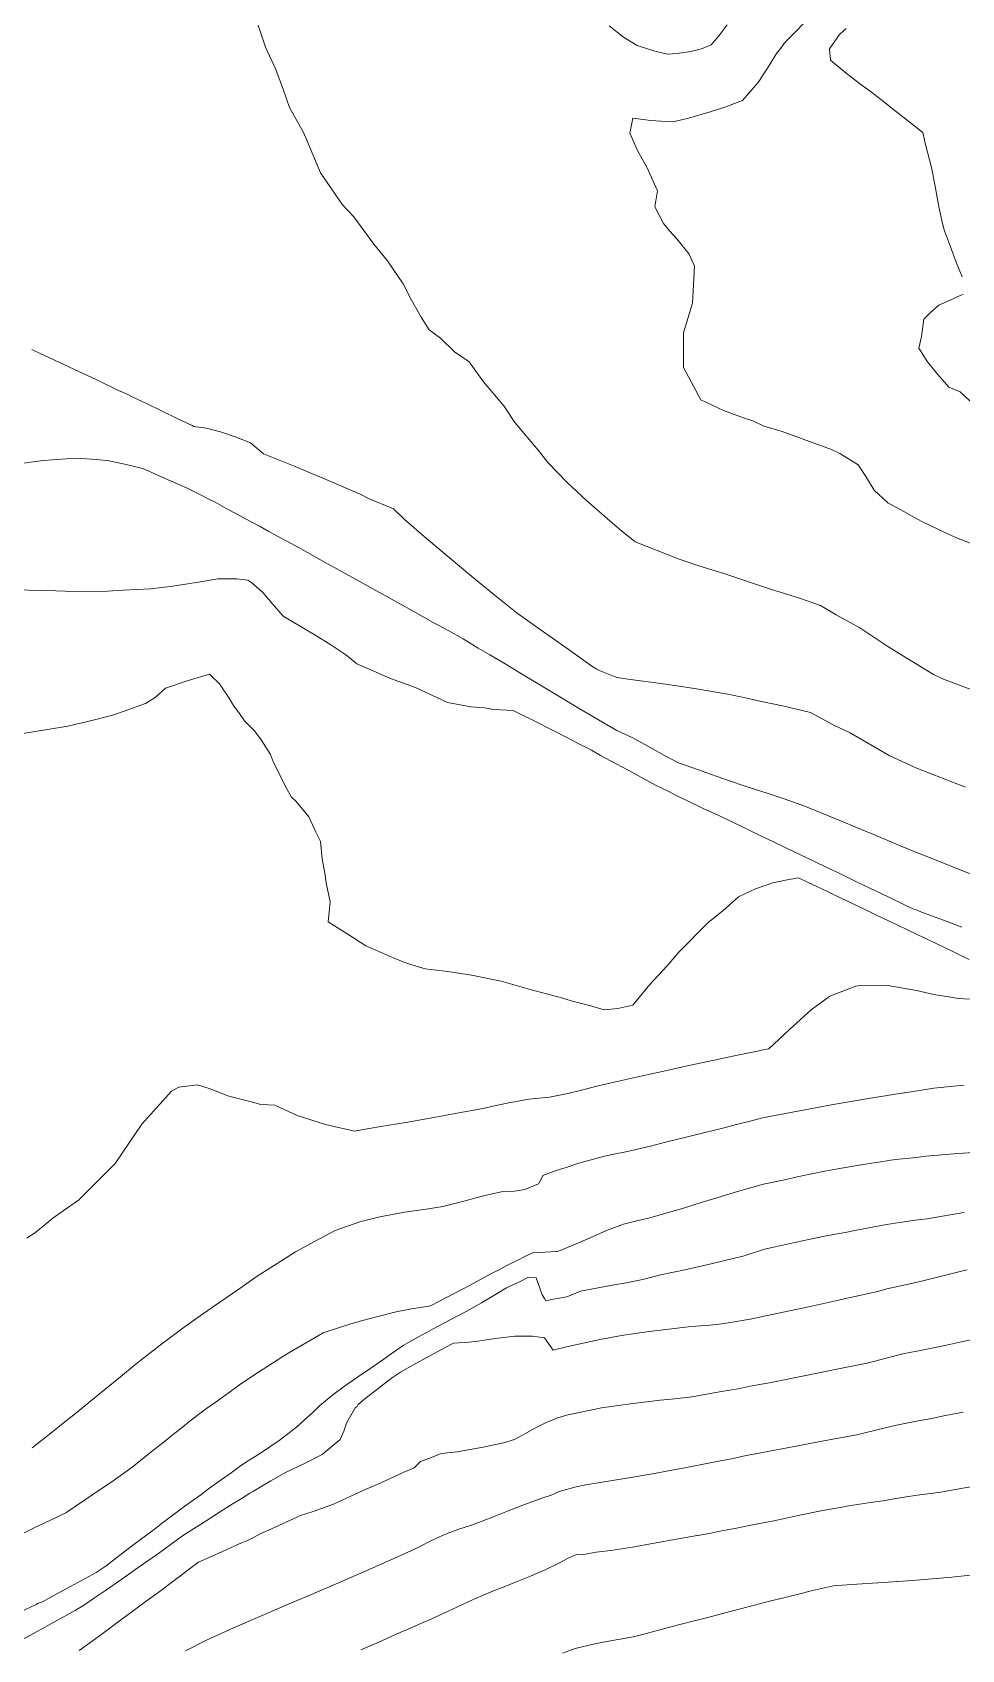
# Model space of a CAD drawing. Header units: inches. Extents: x 11351264 to 11356330, y 6702313 to 6706468.
# Drawn here: x 11355292.1 to 11355521.4, y 6702669.8 to 6703069.1 of the extents above; entities that cross this region are included whole.
import ezdxf

# ---------------------------------------------------------------- set-up
doc = ezdxf.new("R2010")
doc.units = ezdxf.units.IN
doc.header["$MEASUREMENT"] = 0
doc.layers.add('Shumate_Contours_clip1', color=7, linetype='Continuous', lineweight=0)

msp = doc.modelspace()

# ---------------------------------------------------------------- linework, layer by layer
at = {"layer": 'Shumate_Contours_clip1'}
for points, elevation in [([(11355482.86, 6703071.7), (11355479.97, 6703068.8), (11355478.17, 6703066.93), (11355477.48, 6703066.24), (11355476.75, 6703065.14), (11355475.73, 6703063.82), (11355473.5, 6703060.25), (11355471.14, 6703056.71), (11355469.41, 6703054.67), (11355467.31, 6703052.25), (11355465.3, 6703051.53), (11355463.18, 6703050.65), (11355459.3, 6703049.42), (11355453.98, 6703047.91), (11355450.56, 6703047.06), (11355447.18, 6703047.17), (11355444.69, 6703047.29), (11355440.25, 6703047.85), (11355439.48, 6703044.17), (11355441.39, 6703039.9), (11355443.73, 6703035.75), (11355446.35, 6703029.92), (11355445.68, 6703026), (11355447.83, 6703021.83), (11355449.4, 6703019.95), (11355451.06, 6703018.1), (11355454.13, 6703014.31), (11355455.49, 6703011.3), (11355454.97, 6703002.2), (11355452.71, 6702994.84), (11355452.78, 6702986.29), (11355456.99, 6702978.3), (11355462.62, 6702975.71), (11355467.58, 6702973.88), (11355469.87, 6702973.11), (11355472.56, 6702971.84), (11355477.11, 6702970.51), (11355482.31, 6702968.58), (11355489.28, 6702966.05), (11355491.34, 6702965.06), (11355495.83, 6702962.27), (11355497.9, 6702959.16), (11355499.77, 6702956), (11355503.19, 6702952.93), (11355506.36, 6702951.14), (11355511.4, 6702948.36), (11355515.85, 6702946.27), (11355520.13, 6702944.29), (11355527.61, 6702941.35)], 1364), ([(11355347.75, 6703070.82), (11355349.59, 6703065.41), (11355352.14, 6703059.88), (11355354.04, 6703054.8), (11355355.48, 6703050.54), (11355358.93, 6703044.34), (11355359.82, 6703042.41), (11355363.16, 6703034.38), (11355368.61, 6703026.44), (11355371.4, 6703023.5), (11355376.3, 6703016.74), (11355379.66, 6703012.66), (11355383.6, 6703006.97), (11355385.56, 6703003.07), (11355387.98, 6702998.71), (11355390, 6702995.64), (11355392.75, 6702993.56), (11355396.22, 6702990.21), (11355399.81, 6702987.75), (11355403.37, 6702982.74), (11355408.41, 6702976.85), (11355411.09, 6702972.71), (11355416.93, 6702965.81), (11355419.29, 6702962.87), (11355424.14, 6702957.87), (11355428.81, 6702953.5), (11355434.61, 6702948.37), (11355437.46, 6702946.02), (11355440.8, 6702943.31), (11355451.64, 6702938.97), (11355456.79, 6702937.3), (11355462.71, 6702935.43), (11355474.24, 6702931.55), (11355481.38, 6702929.33), (11355486.56, 6702927.55), (11355490.38, 6702925.27), (11355496.3, 6702922.03), (11355503.19, 6702917.4), (11355505.96, 6702915.7), (11355514.47, 6702910.53), (11355516.93, 6702909.35), (11355526.97, 6702905.57)], 1366), ([(11355463.55, 6703070.88), (11355461.55, 6703068.28), (11355459.54, 6703066.01), (11355457.19, 6703064.98), (11355454.52, 6703064.3), (11355451.06, 6703063.82), (11355448.81, 6703063.65), (11355445.71, 6703064.39), (11355441.28, 6703065.81), (11355437.91, 6703067.84), (11355434.4, 6703070.64)], 1366), ([(11355492.92, 6703070.02), (11355491.24, 6703068.51), (11355488.76, 6703064.95), (11355488.99, 6703062.17), (11355492.92, 6703059), (11355496.19, 6703056.47), (11355499.12, 6703054.28), (11355501.78, 6703052.23), (11355505.02, 6703049.69), (11355508.35, 6703047.07), (11355511.8, 6703044.34), (11355512.4, 6703041.66), (11355512.94, 6703039.46), (11355513.95, 6703035.7), (11355514.73, 6703031.48), (11355515.49, 6703027.42), (11355515.9, 6703025.23), (11355516.5, 6703022.6), (11355516.9, 6703020.85), (11355517.15, 6703020.05), (11355518.63, 6703016.11), (11355520.06, 6703012.32), (11355521.48, 6703008.7)], 1362), ([(11355521.76, 6703004.37), (11355521.15, 6703004.21), (11355518.58, 6703002.95), (11355515.78, 6703001.7), (11355513.68, 6702999.87), (11355512.05, 6702998.25), (11355511.45, 6702994), (11355510.8, 6702991.12), (11355512.99, 6702987.75), (11355515.4, 6702984.65), (11355518.26, 6702981.48), (11355520.99, 6702980.34), (11355523.61, 6702977.94)], 1362), ([(11355291.94, 6702990.76), (11355294, 6702989.78), (11355299.86, 6702987.05), (11355303.72, 6702985.22), (11355307.78, 6702983.32), (11355313.35, 6702980.66), (11355315.27, 6702979.79), (11355316.72, 6702979.11), (11355320.41, 6702977.34), (11355324.1, 6702975.55), (11355327.8, 6702973.76), (11355331.46, 6702971.99), (11355331.48, 6702971.98), (11355331.92, 6702971.77), (11355334.94, 6702971.31), (11355338.47, 6702970.41), (11355342.11, 6702969.21), (11355345.87, 6702967.68), (11355349.09, 6702965), (11355356.52, 6702962.07), (11355364.76, 6702958.56), (11355372.99, 6702955.01), (11355374.88, 6702954.02), (11355381.19, 6702951.41), (11355383.83, 6702948.86), (11355389.3, 6702944.11), (11355394.88, 6702939.4), (11355400.54, 6702934.73), (11355405.95, 6702930.31), (11355411.68, 6702925.63), (11355418.78, 6702920.62), (11355424.25, 6702916.77), (11355430.38, 6702912.44), (11355431.34, 6702911.87), (11355432.19, 6702911.39), (11355436.29, 6702909.78), (11355439.7, 6702909.31), (11355447.14, 6702908.28), (11355451.11, 6702907.69), (11355455.46, 6702907.07), (11355463.65, 6702905.68), (11355468.4, 6702904.69), (11355471.59, 6702903.96), (11355477.56, 6702902.69), (11355484.08, 6702901.15), (11355489.85, 6702898.04), (11355493.86, 6702896.08), (11355503.49, 6702890.54), (11355510.1, 6702887.5), (11355516.84, 6702884.88), (11355522.31, 6702882.71)], 1368), ([(11355285.26, 6702962.07), (11355292.81, 6702963.1), (11355294.84, 6702963.36), (11355300.38, 6702963.74), (11355304.1, 6702963.85), (11355307.95, 6702963.59), (11355310.99, 6702963.28), (11355315.21, 6702962.34), (11355319.34, 6702961.35), (11355324.81, 6702958.94), (11355330.12, 6702956.57), (11355333.7, 6702954.8), (11355335.62, 6702953.82), (11355337.16, 6702953.03), (11355340.05, 6702951.46), (11355342.07, 6702950.36), (11355344.65, 6702948.99), (11355348.27, 6702947.02), (11355350.28, 6702945.92), (11355352.22, 6702944.87), (11355356.07, 6702942.75), (11355359.92, 6702940.62), (11355365.03, 6702937.79), (11355366.44, 6702937.03), (11355368.38, 6702935.98), (11355372.16, 6702933.89), (11355375.93, 6702931.79), (11355379.71, 6702929.68), (11355382.44, 6702928.16), (11355383.39, 6702927.63), (11355387.2, 6702925.51), (11355391, 6702923.39), (11355394.8, 6702921.26), (11355398.34, 6702919.29), (11355402.11, 6702917.03), (11355404.93, 6702915.37), (11355407.92, 6702913.61), (11355411.05, 6702911.76), (11355411.97, 6702911.15), (11355414.81, 6702909.45), (11355418.09, 6702907.48), (11355421.38, 6702905.51), (11355424.67, 6702903.53), (11355426.85, 6702902.23), (11355429.99, 6702900.37), (11355433.13, 6702898.53), (11355436.26, 6702896.7), (11355440.24, 6702894.87), (11355444.71, 6702892.39), (11355448.08, 6702890.55), (11355451.47, 6702888.75), (11355456.41, 6702887), (11355459.4, 6702885.94), (11355461.34, 6702885.24), (11355463.33, 6702884.52), (11355468.7, 6702882.72), (11355473.65, 6702881.1), (11355477.87, 6702879.75), (11355480.8, 6702878.71), (11355482.88, 6702877.97), (11355489.08, 6702875.41), (11355491.7, 6702874.32), (11355495.28, 6702872.85), (11355499.5, 6702871.07), (11355501.48, 6702870.26), (11355507.23, 6702867.82), (11355507.5, 6702867.72), (11355507.68, 6702867.65), (11355509.66, 6702866.79), (11355514.26, 6702864.98), (11355520.99, 6702862.32), (11355526.3, 6702860.23)], 1370), ([(11355287.96, 6702931.39), (11355294.18, 6702931.22), (11355297.82, 6702931.14), (11355302.42, 6702931.01), (11355310.57, 6702931.06), (11355314.58, 6702931.3), (11355317.76, 6702931.47), (11355321.31, 6702931.7), (11355326.74, 6702932.31), (11355329.32, 6702932.71), (11355333.57, 6702933.41), (11355337.82, 6702934.12), (11355342.54, 6702934.16), (11355345.22, 6702933.79), (11355346.19, 6702933.15), (11355348.92, 6702930.79), (11355351.24, 6702928.07), (11355353.97, 6702924.92), (11355357.94, 6702922.54), (11355362, 6702920.14), (11355365.71, 6702917.81), (11355369.44, 6702915.39), (11355372.13, 6702913.18), (11355376.3, 6702911.35), (11355380.47, 6702909.55), (11355386.59, 6702907.34), (11355394.49, 6702903.58), (11355400.26, 6702902.56), (11355403.66, 6702902.26), (11355405.92, 6702901.89), (11355410.68, 6702901.65), (11355417.69, 6702898.17), (11355418.57, 6702897.69), (11355420.73, 6702896.61), (11355423.81, 6702895.03), (11355426.9, 6702893.43), (11355430, 6702891.81), (11355432.25, 6702890.55), (11355436.11, 6702888.5), (11355439.24, 6702886.82), (11355442.38, 6702885.1), (11355445.81, 6702883.2), (11355449.26, 6702881.53), (11355451.14, 6702880.59), (11355453.44, 6702879.47), (11355457.58, 6702877.47), (11355461.43, 6702875.67), (11355465.88, 6702873.55), (11355472.16, 6702870.53), (11355475.08, 6702869.13), (11355477.67, 6702867.88), (11355479.87, 6702866.83), (11355484.92, 6702864.41), (11355488.11, 6702862.88), (11355491.3, 6702861.35), (11355495.78, 6702859.2), (11355498.53, 6702857.88), (11355501.49, 6702856.46), (11355503.74, 6702855.38), (11355507.12, 6702853.76), (11355509.32, 6702852.7), (11355510.37, 6702852.33), (11355510.88, 6702852.12), (11355514.2, 6702850.89), (11355517.81, 6702849.53), (11355521.41, 6702848.17)], 1372), ([(11355282.42, 6702894.83), (11355292.28, 6702896.39), (11355300.81, 6702897.77), (11355307.4, 6702899.34), (11355312.15, 6702900.59), (11355319.94, 6702903.33), (11355322.34, 6702904.87), (11355324.87, 6702907.15), (11355330.03, 6702908.9), (11355335.74, 6702910.6), (11355338.24, 6702908.25), (11355340.61, 6702904.66), (11355341.76, 6702902.74), (11355343.01, 6702901.1), (11355344.43, 6702899.04), (11355346.85, 6702896.6), (11355348.52, 6702894.43), (11355350.8, 6702890.77), (11355351.59, 6702888.78), (11355352.67, 6702886.7), (11355354.64, 6702882.73), (11355356.01, 6702880.23), (11355357.12, 6702879.13), (11355360.26, 6702875.41), (11355362.03, 6702871.56), (11355363.13, 6702869.33), (11355363.57, 6702865.01), (11355364.21, 6702861.48), (11355364.57, 6702859.11), (11355365.52, 6702854.36), (11355365.02, 6702849.46), (11355370.15, 6702846.22), (11355374.34, 6702843.54), (11355381.89, 6702840.23), (11355384.63, 6702839.13), (11355388.96, 6702837.89), (11355394.62, 6702837.21), (11355400.42, 6702836.26), (11355407.73, 6702834.78), (11355415.2, 6702832.7), (11355422.66, 6702830.66), (11355425.01, 6702829.96), (11355430.11, 6702828.65), (11355433.14, 6702827.74), (11355436.5, 6702828.04), (11355440.2, 6702828.91), (11355444.45, 6702834.01), (11355448.62, 6702838.48), (11355451.61, 6702841.96), (11355458.87, 6702849.26), (11355462.44, 6702852.2), (11355466.28, 6702855.59), (11355470.48, 6702857.61), (11355474.76, 6702859.12), (11355478.33, 6702859.8), (11355481.13, 6702860.33), (11355483.88, 6702859.02), (11355484.4, 6702858.77), (11355488.27, 6702856.92), (11355490.4, 6702855.91), (11355492.89, 6702854.71), (11355497.51, 6702852.5), (11355502.14, 6702850.29), (11355505.66, 6702848.6), (11355510.38, 6702846.34), (11355513.36, 6702844.91), (11355516.8, 6702843.26), (11355523.21, 6702840.18)], 1374), ([(11355290.67, 6702771.37), (11355292.6, 6702772.62), (11355295.12, 6702774.65), (11355297.13, 6702776.28), (11355299.62, 6702778.14), (11355303.67, 6702780.93), (11355303.79, 6702781.09), (11355303.88, 6702781.18), (11355304.05, 6702781.29), (11355305.16, 6702782.46), (11355312.52, 6702789.78), (11355319.07, 6702799.54), (11355326.43, 6702807.62), (11355328.2, 6702808.6), (11355332.77, 6702809.22), (11355335.72, 6702808.33), (11355340.53, 6702806.43), (11355346.4, 6702804.92), (11355348.41, 6702804.36), (11355351.93, 6702804.19), (11355357.38, 6702801.67), (11355364.38, 6702799.41), (11355371.54, 6702797.79), (11355374.69, 6702798.31), (11355378.04, 6702798.89), (11355384.18, 6702799.93), (11355390.24, 6702801.02), (11355393.74, 6702801.63), (11355397.26, 6702802.27), (11355403.3, 6702803.33), (11355405.73, 6702803.91), (11355409.26, 6702804.71), (11355414.59, 6702805.64), (11355419.68, 6702806.19), (11355424.16, 6702807.05), (11355427.57, 6702807.89), (11355431.7, 6702808.93), (11355434.86, 6702809.72), (11355437.41, 6702810.29), (11355444.11, 6702811.76), (11355449.4, 6702812.93), (11355453.36, 6702813.8), (11355461.46, 6702815.54), (11355466.07, 6702816.5), (11355471.42, 6702817.63), (11355471.94, 6702817.75), (11355473.77, 6702818.08), (11355478.88, 6702822.91), (11355484.27, 6702827.71), (11355488.85, 6702831.1), (11355495.24, 6702833.61), (11355495.86, 6702833.65), (11355503.18, 6702833.71), (11355510.28, 6702832.49), (11355514.51, 6702831.5), (11355518.25, 6702830.95), (11355520.58, 6702830.54), (11355525.03, 6702830.27)], 1376), ([(11355292.02, 6702719.56), (11355297.06, 6702723.55), (11355299.26, 6702725.34), (11355302.66, 6702728.05), (11355306.42, 6702731.12), (11355308.23, 6702732.57), (11355313.81, 6702737.09), (11355317.71, 6702740.33), (11355319.59, 6702741.83), (11355324.31, 6702745.49), (11355329.18, 6702749.12), (11355332.43, 6702751.41), (11355338.35, 6702755.59), (11355343, 6702758.8), (11355347.55, 6702761.99), (11355354.24, 6702766.24), (11355356.97, 6702767.96), (11355362.93, 6702771.18), (11355366.78, 6702773.21), (11355372.85, 6702775.35), (11355377.8, 6702776.66), (11355383.96, 6702777.76), (11355386.25, 6702778.07), (11355389.8, 6702778.58), (11355393.37, 6702779.14), (11355396.62, 6702779.96), (11355398.55, 6702780.52), (11355403.39, 6702781.79), (11355408.18, 6702782.87), (11355411.06, 6702783), (11355413.56, 6702783.34), (11355416.94, 6702784.75), (11355417.62, 6702785.95), (11355418.01, 6702786.86), (11355421.36, 6702788.05), (11355423.77, 6702788.83), (11355426.9, 6702789.84), (11355429.96, 6702790.7), (11355433.24, 6702791.59), (11355435.98, 6702792.17), (11355438.54, 6702792.65), (11355444.63, 6702794.11), (11355448.28, 6702795.07), (11355453.37, 6702796.28), (11355458.03, 6702797.47), (11355462.1, 6702798.42), (11355465.83, 6702799.44), (11355469.51, 6702800.31), (11355472.22, 6702801.04), (11355480.96, 6702802.74), (11355489.69, 6702804.37), (11355494.05, 6702805.08), (11355498.43, 6702805.86), (11355507.09, 6702807.21), (11355507.16, 6702807.22), (11355507.37, 6702807.23), (11355514.54, 6702808.38), (11355521.89, 6702809.15)], 1378), ([(11355286.31, 6702696.75), (11355292.17, 6702699.69), (11355296.33, 6702701.68), (11355300.3, 6702703.57), (11355307.48, 6702708.44), (11355311.96, 6702711.46), (11355313.69, 6702712.64), (11355315.42, 6702713.94), (11355317.44, 6702715.42), (11355320.95, 6702718.24), (11355324.59, 6702721.09), (11355326.46, 6702722.61), (11355329.07, 6702724.72), (11355331.31, 6702726.51), (11355333.35, 6702728.05), (11355335.02, 6702729.28), (11355337.14, 6702730.77), (11355340.92, 6702733.49), (11355343.16, 6702735.14), (11355346.68, 6702737.5), (11355353.61, 6702741.96), (11355355.33, 6702743.06), (11355360.88, 6702746.26), (11355363.86, 6702748.01), (11355367.37, 6702749.15), (11355370.61, 6702750.19), (11355373.87, 6702751.12), (11355376.36, 6702751.75), (11355381.82, 6702753.16), (11355385.6, 6702753.88), (11355387.84, 6702754.26), (11355390.31, 6702754.67), (11355392.51, 6702755.81), (11355396.15, 6702757.69), (11355400.1, 6702759.74), (11355401.75, 6702760.69), (11355405.07, 6702762.45), (11355407.2, 6702763.56), (11355409.34, 6702764.65), (11355411.83, 6702765.95), (11355413.79, 6702766.93), (11355415.73, 6702767.84), (11355418.55, 6702767.89), (11355421.36, 6702768.07), (11355421.39, 6702768.03), (11355421.48, 6702768.06), (11355421.88, 6702768.14), (11355425.69, 6702769.71), (11355429.73, 6702771.45), (11355433.75, 6702773.21), (11355437.93, 6702774.83), (11355441.59, 6702775.73), (11355444.12, 6702776.29), (11355452.53, 6702778.69), (11355457.36, 6702780.21), (11355460.18, 6702781.06), (11355466.11, 6702782.85), (11355472.5, 6702784.7), (11355477.64, 6702785.78), (11355481.23, 6702786.59), (11355487.62, 6702787.86), (11355491.22, 6702788.55), (11355497.58, 6702789.61), (11355499.83, 6702789.94), (11355504.99, 6702790.79), (11355509.46, 6702791.22), (11355512.61, 6702791.59), (11355519.49, 6702792.18), (11355527.8, 6702792.79)], 1380), ([(11355289.14, 6702679.1), (11355292.96, 6702680.88), (11355293.08, 6702680.99), (11355293.32, 6702681.12), (11355294.52, 6702681.61), (11355297.33, 6702683.13), (11355301.43, 6702685.36), (11355304.21, 6702686.87), (11355307.83, 6702688.84), (11355309.03, 6702689.66), (11355310.24, 6702690.5), (11355313.26, 6702692.79), (11355316.14, 6702694.98), (11355318.74, 6702696.94), (11355322.08, 6702699.46), (11355324.2, 6702701.07), (11355328.04, 6702703.95), (11355329.67, 6702705.18), (11355331.72, 6702706.66), (11355333.6, 6702708.01), (11355335.55, 6702709.43), (11355338.62, 6702711.68), (11355341.12, 6702713.46), (11355343.09, 6702714.87), (11355344.92, 6702716.13), (11355347.03, 6702717.45), (11355348.88, 6702718.62), (11355352.92, 6702721.42), (11355357.23, 6702724.69), (11355359.13, 6702726.44), (11355361.42, 6702728.49), (11355362.96, 6702730.08), (11355366.2, 6702732.66), (11355369.11, 6702734.83), (11355372.07, 6702736.87), (11355375.36, 6702739.1), (11355378.76, 6702741.5), (11355380.62, 6702742.81), (11355383.55, 6702744.85), (11355387.37, 6702747), (11355390.94, 6702748.97), (11355395.15, 6702751.16), (11355399.11, 6702753.24), (11355402.9, 6702755.39), (11355404.73, 6702756.45), (11355406.72, 6702757.69), (11355409.09, 6702759.12), (11355412.12, 6702760.51), (11355414.46, 6702761.72), (11355416.37, 6702761.6), (11355417.9, 6702757.36), (11355418.48, 6702756.44), (11355418.8, 6702755.89), (11355420.15, 6702756.22), (11355423.95, 6702756.91), (11355427.33, 6702758.24), (11355433.02, 6702759.31), (11355435.61, 6702759.82), (11355438.71, 6702760.37), (11355443.05, 6702761.24), (11355447.03, 6702762.29), (11355453.47, 6702763.62), (11355459.92, 6702765.1), (11355464.97, 6702766.33), (11355467.75, 6702767.01), (11355472.77, 6702768.65), (11355474.66, 6702769.07), (11355480.52, 6702770.37), (11355483.71, 6702770.99), (11355487.98, 6702771.91), (11355492.67, 6702772.78), (11355495.43, 6702773.36), (11355502.88, 6702774.77), (11355506.06, 6702775.24), (11355510.54, 6702775.89), (11355512.85, 6702776.15), (11355518.06, 6702777.05), (11355521.99, 6702777.66)], 1382), ([(11355288.35, 6702671.58), (11355292.49, 6702673.86), (11355296.65, 6702676.16), (11355300.81, 6702678.46), (11355302.66, 6702679.5), (11355304.7, 6702680.66), (11355307.39, 6702682.52), (11355310.08, 6702684.39), (11355314.11, 6702687.2), (11355318.14, 6702690.02), (11355320.83, 6702691.9), (11355323.5, 6702693.77), (11355326.28, 6702695.83), (11355329.13, 6702697.84), (11355331.8, 6702699.56), (11355333.51, 6702700.66), (11355336.32, 6702702.51), (11355338.26, 6702703.73), (11355341.63, 6702705.86), (11355343.82, 6702707.2), (11355345.74, 6702708.37), (11355346.47, 6702708.81), (11355347.43, 6702709.38), (11355350.92, 6702711.41), (11355354.54, 6702713.48), (11355359.41, 6702715.78), (11355363.61, 6702717.98), (11355366.51, 6702720.43), (11355368.02, 6702721.63), (11355368.93, 6702723.72), (11355369.55, 6702725.69), (11355371.75, 6702729.44), (11355372.18, 6702729.82), (11355372.48, 6702730.32), (11355374.52, 6702731.99), (11355376.21, 6702733.37), (11355378.44, 6702735.08), (11355380.69, 6702736.79), (11355382.87, 6702738.28), (11355386.69, 6702740.38), (11355389.27, 6702741.8), (11355393.94, 6702744.36), (11355395.95, 6702745.46), (11355398.74, 6702745.56), (11355401.44, 6702745.84), (11355403.53, 6702746.15), (11355406.35, 6702746.55), (11355411.16, 6702747.14), (11355415.49, 6702747.18), (11355418.43, 6702746.76), (11355420.55, 6702743.68), (11355423.89, 6702744.56), (11355427.26, 6702745.31), (11355432.53, 6702746.43), (11355433.67, 6702746.61), (11355434.29, 6702746.73), (11355437.43, 6702747.33), (11355440.85, 6702747.86), (11355444.3, 6702748.3), (11355447.73, 6702748.75), (11355454.63, 6702749.56), (11355459.26, 6702749.91), (11355461.56, 6702750.15), (11355464.35, 6702750.5), (11355469.22, 6702751.4), (11355477.35, 6702753.08), (11355484.03, 6702754.51), (11355490.7, 6702755.97), (11355493.1, 6702756.53), (11355497.36, 6702757.45), (11355500.6, 6702758.22), (11355503.29, 6702758.91), (11355506.75, 6702759.65), (11355511.49, 6702760.76), (11355516.08, 6702761.92), (11355520.7, 6702763.07), (11355522.76, 6702763.54)], 1384), ([(11355303.63, 6702669.52), (11355306.79, 6702671.86), (11355309.52, 6702673.84), (11355313.82, 6702677.06), (11355317.23, 6702679.6), (11355320.11, 6702681.71), (11355322.99, 6702683.83), (11355327.4, 6702687.11), (11355328.63, 6702688.02), (11355330.86, 6702689.69), (11355333.07, 6702691.36), (11355336.44, 6702692.88), (11355338.96, 6702694.02), (11355342.93, 6702695.79), (11355345.35, 6702696.76), (11355348.98, 6702698.66), (11355351.06, 6702699.56), (11355353.96, 6702700.91), (11355358.22, 6702702.9), (11355361.38, 6702703.9), (11355366.37, 6702705.68), (11355373.88, 6702709.11), (11355377.16, 6702710.55), (11355378.99, 6702711.4), (11355383.76, 6702713.61), (11355386.31, 6702714.66), (11355387.82, 6702716.19), (11355390.17, 6702717.08), (11355392.94, 6702718.22), (11355396.92, 6702718.58), (11355400.1, 6702719.18), (11355403.29, 6702719.79), (11355408.3, 6702720.79), (11355411.04, 6702721.63), (11355413.77, 6702723.15), (11355415.89, 6702724.34), (11355418.55, 6702725.72), (11355421.46, 6702726.94), (11355423.89, 6702727.62), (11355432.47, 6702729.46), (11355439.69, 6702730.49), (11355447, 6702731.37), (11355450.61, 6702731.71), (11355454.9, 6702732.19), (11355458.01, 6702732.73), (11355462.15, 6702733.5), (11355466.21, 6702734.2), (11355469.22, 6702734.78), (11355474.38, 6702735.75), (11355482.53, 6702737.38), (11355490.58, 6702738.99), (11355495.95, 6702740.05), (11355498.06, 6702740.51), (11355502.74, 6702741.71), (11355506.91, 6702742.78), (11355510.35, 6702743.42), (11355512.35, 6702743.84), (11355515.67, 6702744.54), (11355518.37, 6702745.11), (11355521.36, 6702745.77), (11355523.63, 6702746.28)], 1386), ([(11355329.85, 6702669.51), (11355335.02, 6702672.11), (11355337.94, 6702673.41), (11355341.71, 6702675.15), (11355343.87, 6702676.08), (11355345.92, 6702677), (11355349.95, 6702678.69), (11355355.46, 6702681.04), (11355360.67, 6702683.26), (11355366.84, 6702685.97), (11355373.87, 6702688.98), (11355380.35, 6702691.87), (11355387.44, 6702695.07), (11355389.59, 6702696.18), (11355391.47, 6702697.11), (11355393.98, 6702698.28), (11355397.28, 6702699.48), (11355400.45, 6702700.51), (11355405.62, 6702702.49), (11355409.32, 6702703.96), (11355413.12, 6702705.42), (11355417.76, 6702707.16), (11355420.05, 6702707.9), (11355422.08, 6702708.78), (11355426.27, 6702709.95), (11355428.66, 6702710.42), (11355431.68, 6702710.95), (11355438.76, 6702712.13), (11355445.09, 6702713.15), (11355449.49, 6702714), (11355453.47, 6702714.75), (11355458.5, 6702715.72), (11355460.55, 6702716.13), (11355464.57, 6702716.91), (11355468.19, 6702717.67), (11355471.45, 6702718.29), (11355473.94, 6702718.78), (11355479.61, 6702719.86), (11355487.78, 6702721.43), (11355495.53, 6702722.84), (11355501.49, 6702724.27), (11355505.3, 6702725.2), (11355510.62, 6702726.28), (11355514.07, 6702726.87), (11355516.58, 6702727.39), (11355519.16, 6702727.9), (11355521.76, 6702728.43)], 1388), ([(11355373.13, 6702669.71), (11355375.26, 6702670.66), (11355378.27, 6702671.97), (11355381.84, 6702673.55), (11355384.41, 6702674.7), (11355387.93, 6702676.24), (11355390.6, 6702677.4), (11355392.54, 6702678.24), (11355396.82, 6702680.22), (11355401.04, 6702682.24), (11355403.68, 6702683.4), (11355406.29, 6702684.47), (11355408.04, 6702685.14), (11355411.72, 6702686.56), (11355414.97, 6702687.9), (11355418.45, 6702689.42), (11355422.14, 6702691.2), (11355424.14, 6702692.29), (11355426.32, 6702693.29), (11355427.63, 6702693.18), (11355431.2, 6702693.8), (11355434.84, 6702694.23), (11355440.18, 6702695.1), (11355445.51, 6702696.04), (11355450.98, 6702697.02), (11355456.11, 6702697.93), (11355456.3, 6702697.97), (11355459.45, 6702698.55), (11355462.63, 6702699.16), (11355465.8, 6702699.79), (11355468.97, 6702700.41), (11355475.03, 6702701.61), (11355478.08, 6702702.24), (11355481.05, 6702702.88), (11355487.1, 6702704.1), (11355492.29, 6702705.04), (11355492.74, 6702705.12), (11355492.99, 6702705.17), (11355493.57, 6702705.24), (11355498.92, 6702706.07), (11355502, 6702706.53), (11355504.67, 6702706.98), (11355510.41, 6702707.91), (11355516.23, 6702708.65), (11355521.15, 6702709.53), (11355524.15, 6702710.07)], 1390), ([(11355422.91, 6702668.92), (11355426.01, 6702670.03), (11355430.83, 6702671.21), (11355434.72, 6702671.91), (11355437.09, 6702672.32), (11355440.31, 6702672.97), (11355441.69, 6702673.29), (11355445.97, 6702674.4), (11355448.42, 6702675.05), (11355451.87, 6702675.96), (11355455.71, 6702676.96), (11355458.4, 6702677.66), (11355462.99, 6702678.88), (11355470.3, 6702680.78), (11355473.98, 6702681.71), (11355477.52, 6702682.59), (11355482.1, 6702683.72), (11355484.59, 6702684.36), (11355489.8, 6702685.55), (11355494.19, 6702685.82), (11355502, 6702686.33), (11355509.23, 6702686.87), (11355518.98, 6702687.66), (11355528.02, 6702688.68)], 1392)]:
    msp.add_lwpolyline(points, dxfattribs=dict(at, elevation=elevation))

doc.saveas('drawing.dxf')
